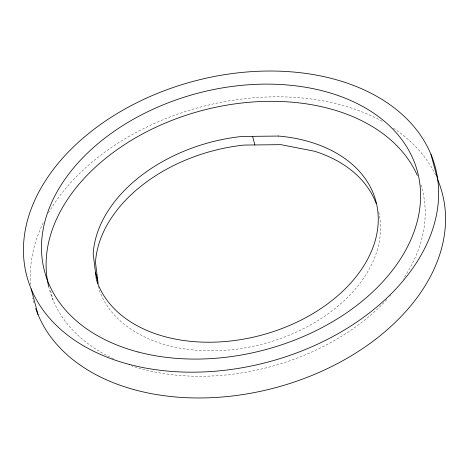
<?xml version="1.0" encoding="UTF-8"?>
<svg xmlns="http://www.w3.org/2000/svg" width="469" height="469" viewBox="0 0 469 469"><rect width="100%" height="100%" fill="white"/><g stroke="black" fill="none" stroke-linecap="round" stroke-linejoin="round"><path stroke-width="0.35" stroke-dasharray="2.35 1.76" d="M98.191 286.436L98.549 287.761M50.529 290.522L53.108 300.154M33.985 302.863A211.378 145.238 -15 0 1 32.748 297.874M30.737 284.777A211.378 145.238 -15 0 1 43.963 221.28M48.489 212.867A211.378 145.238 -15 0 1 383.132 121.829M393.421 128.131A211.378 145.238 -15 0 1 435.584 175.06M378.741 211.941A145.202 99.762 -15 0 1 264.762 343.501A145.202 99.762 -15 0 1 98.725 288.423M420.916 184.897A192.999 132.604 -15 0 1 402.994 279.325M390.718 295.236A192.999 132.604 -15 0 1 389.757 296.332M386.796 299.597A192.999 132.604 -15 0 1 131.25 365.773M113.656 358.826A192.999 132.604 -15 0 1 48.635 286.412"/><path stroke-width="0.7" d="M430.97 154.401L437.882 180.202A211.378 145.238 -15 0 1 289.379 383.63A211.378 145.238 -15 0 1 35.714 308.461M252.586 136.35L254.89 144.944M95.477 272.243L97.781 280.843M31.118 288.798L38.03 314.599M98.121 283.598L95.483 262.447A145.202 99.762 -15 0 1 244.197 145.068L280.861 144.657L314.599 151.253A145.202 99.762 -15 0 1 376.267 203.728M48.635 286.412A192.999 132.604 -15 0 1 193.122 113.047A192.999 132.604 -15 0 1 417.363 175.5M278.557 136.057L241.893 136.467A145.202 99.762 -15 0 0 93.179 253.846L96.421 279.823A145.202 99.762 -15 0 0 331.982 300.518A145.202 99.762 -15 0 0 278.557 136.057M129.227 364.401A211.378 145.238 -15 0 0 438.638 191.569A211.378 145.238 -15 0 0 125.264 108.831A211.378 145.238 -15 0 0 129.227 364.401M138.079 351.985A192.999 132.604 -15 0 0 420.587 194.178A192.999 132.604 -15 0 0 134.462 118.639A192.999 132.604 -15 0 0 138.079 351.985"/></g></svg>
